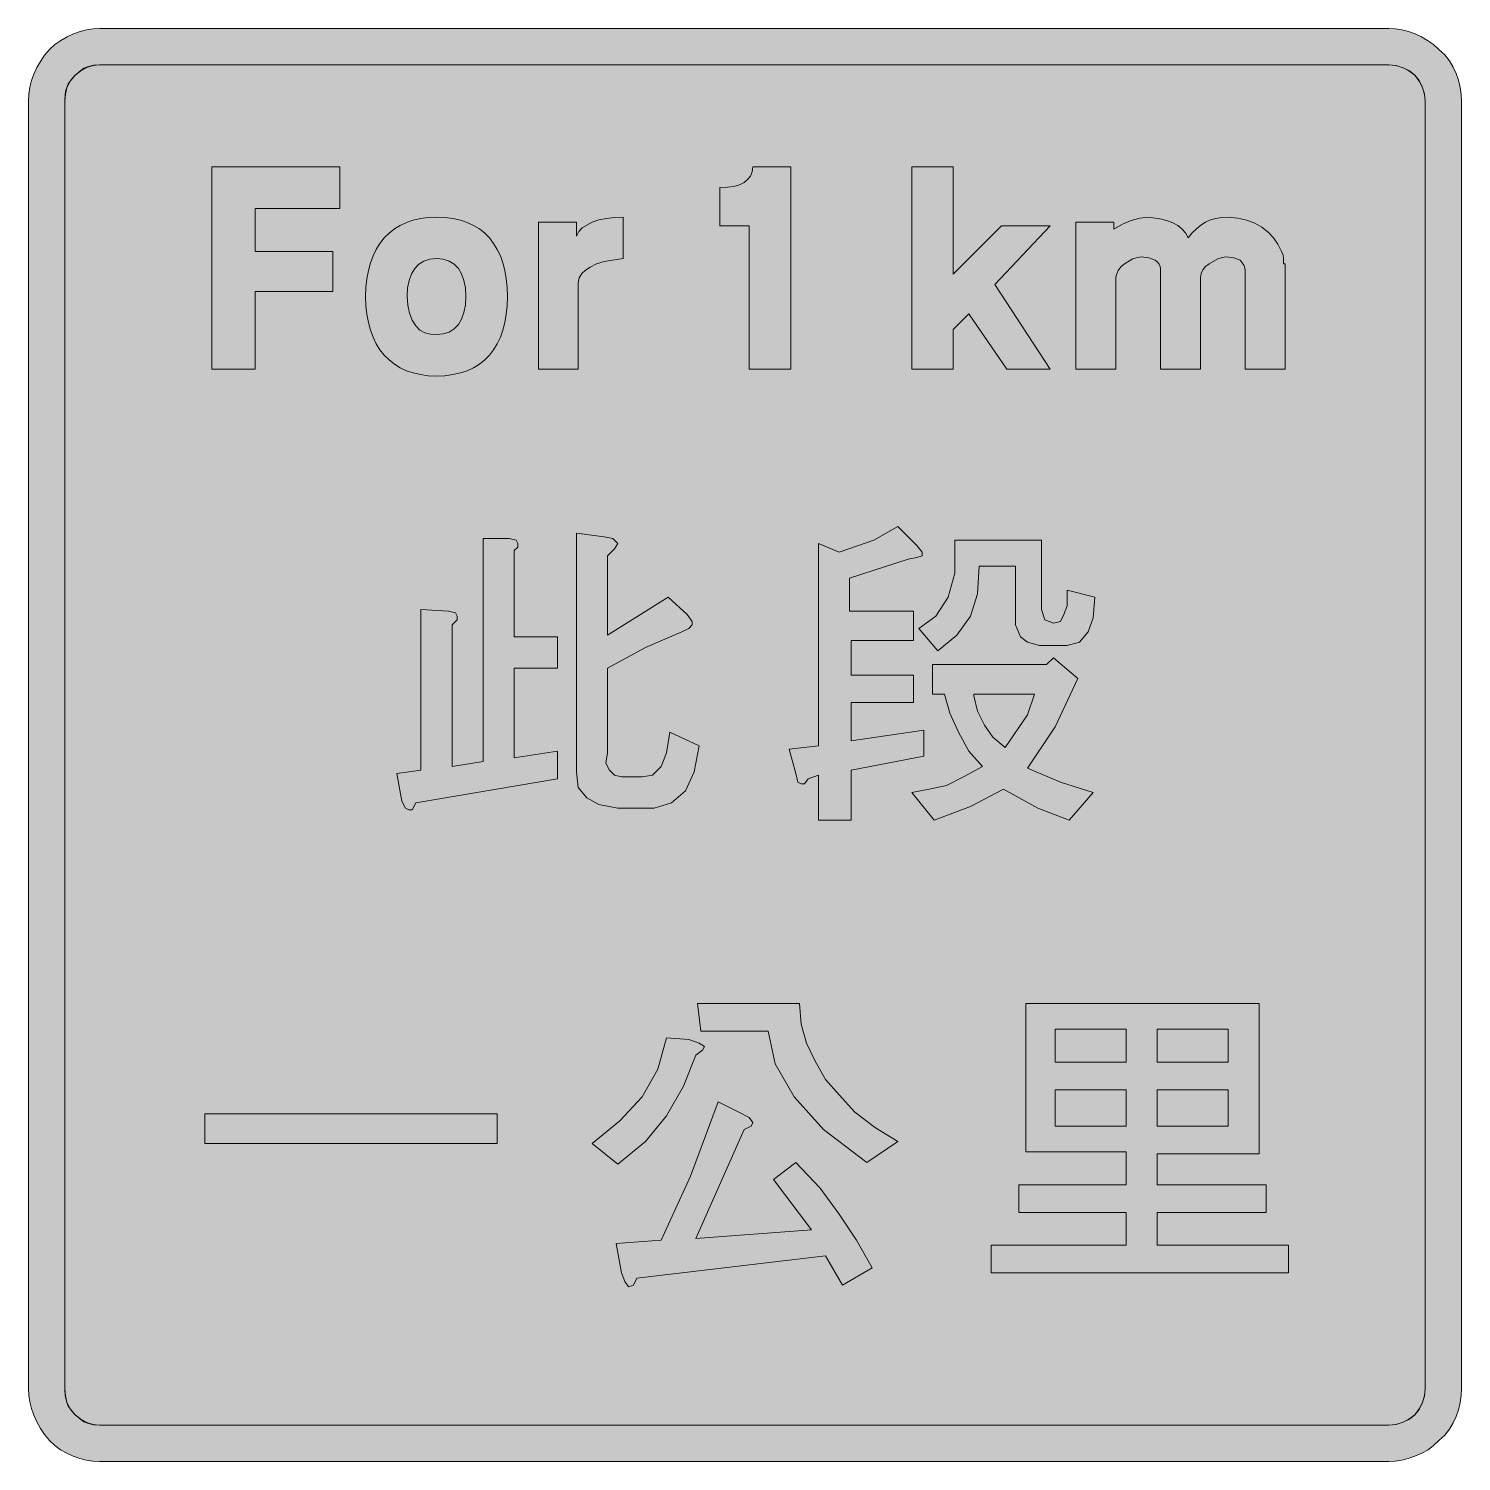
# Model space of a CAD drawing. Header units: metres. Extents: x 160 to 409, y 12 to 261.
import ezdxf

# ---------------------------------------------------------------- set-up
doc = ezdxf.new("R2010")
doc.units = ezdxf.units.M
doc.layers.add('FILL_BLACK_000000', color=7, linetype='Continuous', true_color=0x000000)
doc.layers.add('FILL_WHITE_FFFFFF', color=7, linetype='Continuous', true_color=0xffffff)

msp = doc.modelspace()

# ---------------------------------------------------------------- hatches: boundary and pattern name
at = {"layer": 'FILL_BLACK_000000', "true_color": 0x000000}
h = msp.add_hatch(color=7, dxfattribs=at)
h.dxf.hatch_style = 1
h.paths.add_polyline_path([(408.51, 23.79), (408.35, 22.56), (408.06, 21.33), (407.67, 20.16), (407.16, 19.04), (406.51, 17.95), (405.69, 16.91), (404.67, 15.96), (403.76, 15.12), (402.8, 14.38), (401.72, 13.77), (400.47, 13.26), (399.35, 12.87), (398.22, 12.58), (397.1, 12.42), (395.97, 12.36), (172.17, 12.36), (171.03, 12.42), (169.88, 12.58), (168.73, 12.87), (167.6, 13.26), (166.49, 13.77), (165.42, 14.38), (164.41, 15.12), (163.47, 15.96), (162.63, 17), (161.9, 18.08), (161.28, 19.2), (160.77, 20.35), (160.38, 21.51), (160.1, 22.67), (159.93, 23.82), (159.87, 24.96), (159.87, 248.46), (159.93, 249.68), (160.1, 250.88), (160.38, 252.05), (160.77, 253.18), (161.28, 254.3), (161.9, 255.38), (162.63, 256.43), (163.47, 257.46), (164.42, 258.3), (165.46, 259.03), (166.55, 259.65), (167.67, 260.16), (168.8, 260.55), (169.92, 260.83), (171.05, 261), (172.17, 261.06), (395.97, 261.06), (397.11, 261), (398.26, 260.83), (399.41, 260.55), (400.55, 260.16), (401.65, 259.65), (402.72, 259.03), (403.73, 258.3), (404.67, 257.46), (405.69, 256.51), (406.51, 255.47), (407.16, 254.38), (407.67, 253.26), (408.06, 252.09), (408.35, 250.86), (408.51, 249.63), (408.57, 248.46), (408.57, 24.96), (408.51, 23.79)])
h.paths.add_polyline_path([(401.79, 250.96), (401.23, 252.04), (400.47, 252.96), (399.55, 253.72), (398.47, 254.28), (397.27, 254.64), (395.97, 254.76), (172.17, 254.76), (171.05, 254.65), (169.96, 254.31), (168.92, 253.75), (167.97, 252.96), (167.46, 252.48), (167.06, 251.96), (166.51, 250.82), (166.24, 249.63), (166.17, 248.46), (166.17, 24.96), (166.21, 23.76), (166.47, 22.56), (166.75, 21.94), (167.11, 21.4), (167.97, 20.46), (168.92, 19.67), (169.96, 19.11), (171.05, 18.77), (172.17, 18.66), (395.97, 18.66), (397.14, 18.77), (398.33, 19.11), (399.47, 19.67), (400.47, 20.46), (401.26, 21.46), (401.82, 22.6), (402.16, 23.79), (402.27, 24.96), (402.27, 248.46), (402.15, 249.76), (401.79, 250.96)], flags=16)
h = msp.add_hatch(color=7, dxfattribs=at)
h.dxf.hatch_style = 1
h.paths.add_polyline_path([(199.17, 201.96), (191.67, 201.96), (191.67, 237.06), (213.87, 237.06), (213.87, 229.86), (199.17, 229.86), (199.17, 222.36), (212.67, 222.36), (212.67, 215.46), (199.17, 215.46), (199.17, 201.96)])
h = msp.add_hatch(color=7, dxfattribs=at)
h.dxf.hatch_style = 1
h.paths.add_polyline_path([(292.17, 201.96), (284.97, 201.96), (284.97, 226.86), (279.87, 226.86), (279.87, 233.46), (281.16, 233.52), (282.31, 233.68), (283.29, 233.97), (284.07, 234.36), (284.68, 234.87), (285.16, 235.48), (285.46, 236.22), (285.57, 237.06), (292.17, 237.06), (292.17, 201.96)])
h = msp.add_hatch(color=7, dxfattribs=at)
h.dxf.hatch_style = 1
h.paths.add_polyline_path([(313.17, 237.06), (320.37, 237.06), (320.37, 218.46), (328.77, 226.86), (337.17, 226.86), (327.57, 216.66), (337.17, 201.96), (329.67, 201.96), (323.07, 211.56), (320.37, 208.86), (320.37, 201.96), (313.17, 201.96), (313.17, 237.06)])
h = msp.add_hatch(color=7, dxfattribs=at)
h.dxf.hatch_style = 1
h.paths.add_polyline_path([(242.77, 211.47), (242.53, 210.06), (242.19, 208.73), (241.75, 207.5), (241.21, 206.37), (240.58, 205.33), (239.86, 204.4), (239.04, 203.56), (238.12, 202.83), (237.11, 202.21), (236.01, 201.69), (234.81, 201.29), (233.52, 201), (232.14, 200.82), (230.67, 200.76), (229.25, 200.82), (227.9, 201), (226.64, 201.29), (225.46, 201.69), (224.36, 202.21), (223.35, 202.83), (222.43, 203.56), (221.6, 204.4), (220.85, 205.33), (220.21, 206.37), (219.65, 207.5), (219.2, 208.73), (218.84, 210.06), (218.58, 211.47), (218.42, 212.97), (218.37, 214.56), (218.42, 216.15), (218.58, 217.65), (218.84, 219.06), (219.2, 220.39), (219.65, 221.62), (220.21, 222.75), (220.85, 223.79), (221.6, 224.72), (222.43, 225.56), (223.35, 226.29), (224.36, 226.91), (225.46, 227.43), (226.64, 227.83), (227.9, 228.12), (229.25, 228.3), (230.67, 228.36), (232.14, 228.3), (233.52, 228.12), (234.81, 227.83), (236.01, 227.43), (237.11, 226.91), (238.12, 226.29), (239.04, 225.56), (239.86, 224.72), (240.58, 223.79), (241.21, 222.75), (241.75, 221.62), (242.19, 220.39), (242.53, 219.06), (242.77, 217.65), (242.92, 216.15), (242.97, 214.56), (242.92, 212.97), (242.77, 211.47)])
h.paths.add_polyline_path([(235.44, 217.36), (235.03, 218.49), (234.46, 219.43), (233.73, 220.18), (232.86, 220.72), (231.84, 221.05), (230.67, 221.16), (229.5, 221.05), (228.48, 220.72), (227.61, 220.18), (226.88, 219.43), (226.31, 218.49), (225.9, 217.36), (225.65, 216.05), (225.57, 214.56), (225.68, 213.05), (225.98, 211.67), (226.46, 210.47), (227.07, 209.46), (227.8, 208.72), (228.65, 208.26), (229.6, 208.03), (230.67, 207.96), (231.84, 208.07), (232.86, 208.4), (233.73, 208.94), (234.46, 209.68), (235.03, 210.63), (235.44, 211.76), (235.69, 213.07), (235.77, 214.56), (235.69, 216.05), (235.44, 217.36)], flags=16)
h = msp.add_hatch(color=7, dxfattribs=at)
h.dxf.hatch_style = 1
h.paths.add_polyline_path([(248.37, 227.46), (254.97, 227.46), (254.97, 225.06), (255.35, 225.86), (255.98, 226.48), (257.67, 227.46), (258.85, 227.85), (260.15, 228.13), (261.55, 228.3), (263.07, 228.36), (263.07, 221.16), (259.77, 220.63), (258.43, 220.23), (257.37, 219.66), (256.54, 219.15), (255.87, 218.53), (255.43, 217.8), (255.27, 216.96), (255.27, 201.96), (248.37, 201.96), (248.37, 227.46)])
h = msp.add_hatch(color=7, dxfattribs=at)
h.dxf.hatch_style = 1
h.paths.add_polyline_path([(367.05, 221.36), (366.27, 221.08), (364.77, 220.26), (364.16, 219.76), (363.68, 219.17), (363.38, 218.53), (363.27, 217.86), (363.27, 201.96), (356.37, 201.96), (356.37, 219.06), (356.37, 219.36), (356.3, 219.79), (356.11, 220.19), (355.8, 220.55), (355.4, 220.86), (354.35, 221.3), (353.07, 221.46), (352.35, 221.36), (351.57, 221.08), (350.07, 220.26), (349.46, 219.72), (348.98, 219.06), (348.68, 218.4), (348.57, 217.86), (348.57, 201.96), (341.67, 201.96), (341.67, 227.46), (348.27, 227.46), (348.27, 226.26), (349.77, 227.12), (351.27, 227.76), (352.77, 228.17), (354.27, 228.36), (356.57, 228.01), (357.59, 227.72), (358.51, 227.35), (359.33, 226.87), (360.05, 226.29), (360.66, 225.59), (361.17, 224.76), (361.86, 225.6), (362.59, 226.33), (363.35, 226.95), (364.17, 227.46), (365.04, 227.85), (365.98, 228.13), (366.99, 228.3), (368.07, 228.36), (369.79, 228.16), (371.34, 227.8), (372.73, 227.28), (373.96, 226.6), (375.03, 225.76), (375.96, 224.77), (376.74, 223.64), (377.37, 222.36), (377.63, 221.76), (377.67, 221.16), (377.67, 220.26), (377.97, 220.26), (377.97, 201.96), (371.07, 201.96), (371.07, 219.06), (371.01, 219.51), (370.85, 219.96), (370.17, 220.86), (369.08, 221.27), (367.77, 221.46), (367.05, 221.36)])
h = msp.add_hatch(color=7, dxfattribs=at)
h.dxf.hatch_style = 1
h.paths.add_polyline_path([(300.57, 170.16), (306.57, 172.26), (310.77, 174.66), (314.07, 171.36), (314.97, 170.16), (314.97, 169.56), (314.07, 169.26), (312.57, 168.96), (302.37, 165.66), (302.37, 159.96), (313.47, 159.96), (313.47, 154.86), (302.67, 154.86), (302.67, 148.86), (313.47, 148.86), (313.47, 144.06), (302.67, 144.06), (302.67, 137.46), (315.27, 139.26), (315.27, 134.76), (302.67, 132.36), (302.67, 123.66), (296.97, 123.66), (296.97, 131.46), (295.17, 130.86), (294.57, 129.96), (293.97, 129.96), (293.37, 130.26), (293.07, 131.76), (291.87, 135.96), (296.97, 136.56), (296.97, 171.66), (300.57, 170.16)])
h = msp.add_hatch(color=7, dxfattribs=at)
h.dxf.hatch_style = 1
h.paths.add_polyline_path([(227.97, 132.36), (227.97, 160.26), (232.77, 159.96), (233.97, 159.66), (234.27, 159.06), (234.27, 158.46), (233.37, 157.56), (233.37, 132.96), (238.77, 133.86), (238.77, 172.56), (243.27, 172.56), (244.47, 172.26), (244.77, 171.66), (244.77, 171.06), (244.17, 170.46), (244.17, 155.46), (251.67, 155.46), (251.67, 150.06), (244.17, 150.06), (244.17, 134.46), (251.67, 135.66), (251.67, 130.86), (227.07, 126.66), (226.47, 125.46), (225.87, 125.46), (225.27, 125.76), (224.67, 126.96), (223.77, 131.76), (227.97, 132.36)])
h = msp.add_hatch(color=7, dxfattribs=at)
h.dxf.hatch_style = 1
h.paths.add_polyline_path([(259.77, 172.86), (261.27, 172.56), (262.17, 171.66), (261.57, 170.76), (260.37, 169.56), (260.37, 155.76), (270.87, 162.36), (274.17, 159.36), (275.07, 158.16), (275.07, 157.56), (274.47, 156.96), (273.27, 156.36), (266.97, 153.66), (260.37, 150.06), (260.37, 135.36), (260.07, 133.56), (260.67, 132.36), (261.57, 131.46), (262.77, 131.16), (266.37, 131.16), (268.17, 131.46), (269.67, 132.96), (270.57, 135.36), (271.17, 138.96), (276.27, 136.56), (275.37, 132.06), (273.87, 128.76), (271.47, 126.66), (268.47, 125.76), (262.17, 125.76), (258.87, 126.36), (256.77, 127.56), (255.27, 129.36), (254.97, 132.06), (254.97, 173.46), (259.77, 172.86)])
h = msp.add_hatch(color=7, dxfattribs=at)
h.dxf.hatch_style = 1
h.paths.add_polyline_path([(335.67, 172.26), (335.67, 160.26), (336.27, 158.46), (337.77, 157.86), (338.97, 158.16), (339.57, 159.36), (340.17, 160.86), (340.17, 163.56), (344.97, 162.36), (344.67, 158.76), (343.77, 156.36), (342.27, 154.56), (340.17, 153.96), (335.37, 153.96), (333.27, 154.56), (332.07, 155.46), (331.17, 157.56), (331.17, 160.26), (331.17, 167.76), (324.87, 167.76), (324.57, 162.96), (323.37, 159.06), (320.97, 155.76), (317.67, 153.06), (314.37, 156.96), (317.37, 159.06), (319.47, 162.36), (320.67, 166.56), (320.67, 171.96), (320.67, 172.26), (335.67, 172.26)])
h = msp.add_hatch(color=7, dxfattribs=at)
h.dxf.hatch_style = 1
h.paths.add_polyline_path([(337.77, 151.86), (341.97, 148.26), (338.07, 139.86), (333.27, 132.66), (338.97, 130.26), (344.67, 128.46), (340.47, 123.66), (335.07, 125.76), (329.07, 129.06), (323.37, 126.06), (317.07, 123.66), (313.17, 128.46), (316.17, 129.06), (319.17, 129.66), (322.17, 131.16), (325.47, 132.96), (323.07, 135.66), (321.27, 138.96), (319.77, 142.26), (318.87, 145.56), (316.77, 145.56), (316.77, 150.66), (336.57, 150.66), (337.77, 151.86)])
h.paths.add_polyline_path([(325.77, 140.16), (327.27, 138.06), (329.37, 136.26), (333.27, 141.96), (334.47, 145.56), (323.97, 145.56), (323.97, 145.26), (324.57, 142.56), (325.77, 140.16)], flags=16)
h = msp.add_hatch(color=7, dxfattribs=at)
h.dxf.hatch_style = 1
h.paths.add_polyline_path([(293.67, 91.86), (293.97, 88.26), (294.87, 84.96), (296.37, 81.96), (298.17, 78.66), (300.57, 75.96), (303.27, 72.96), (306.87, 70.26), (310.77, 67.86), (305.37, 64.26), (297.87, 69.96), (292.77, 75.66), (289.47, 81.36), (288.27, 87.06), (276.57, 87.06), (275.97, 91.86), (293.67, 91.86)])
h = msp.add_hatch(color=7, dxfattribs=at)
h.dxf.hatch_style = 1
h.paths.add_polyline_path([(374.67, 60.36), (374.67, 55.56), (355.77, 55.56), (355.77, 49.86), (378.57, 49.86), (378.57, 45.06), (326.97, 45.06), (326.97, 49.86), (350.37, 49.86), (350.37, 55.56), (331.77, 55.56), (331.77, 60.36), (350.37, 60.36), (350.37, 66.06), (332.97, 66.06), (332.97, 91.86), (373.47, 91.86), (373.47, 65.76), (355.77, 65.76), (355.77, 60.36), (374.67, 60.36)])
h.paths.add_polyline_path([(368.07, 81.66), (368.07, 87.36), (355.77, 87.36), (355.77, 81.66), (368.07, 81.66)], flags=16)
h.paths.add_polyline_path([(338.07, 81.66), (350.37, 81.66), (350.37, 87.36), (338.07, 87.36), (338.07, 81.66)], flags=16)
h.paths.add_polyline_path([(355.77, 76.86), (355.77, 70.56), (368.07, 70.56), (368.07, 76.86), (355.77, 76.86)], flags=16)
h.paths.add_polyline_path([(350.37, 76.86), (338.07, 76.86), (338.07, 70.56), (350.37, 70.56), (350.37, 76.86)], flags=16)
h = msp.add_hatch(color=7, dxfattribs=at)
h.dxf.hatch_style = 1
h.paths.add_polyline_path([(276.27, 84.96), (277.17, 84.36), (276.87, 83.76), (275.67, 82.86), (273.57, 77.46), (270.57, 72.36), (266.97, 67.86), (262.17, 63.96), (257.67, 67.56), (262.47, 71.46), (266.37, 75.66), (269.07, 80.46), (270.57, 85.86), (274.47, 85.56), (276.27, 84.96)])
h = msp.add_hatch(color=7, dxfattribs=at)
h.dxf.hatch_style = 1
h.paths.add_polyline_path([(284.97, 72.06), (285.57, 71.16), (285.27, 70.56), (284.07, 69.96), (275.67, 51.06), (295.77, 52.56), (289.17, 61.26), (293.07, 64.26), (297.27, 59.76), (300.57, 55.26), (303.57, 50.76), (306.27, 45.96), (301.17, 42.96), (298.17, 48.06), (265.47, 44.16), (264.87, 42.96), (263.97, 42.66), (263.37, 43.56), (262.77, 45.06), (261.87, 50.16), (269.67, 50.76), (274.77, 61.86), (279.57, 74.76), (283.17, 72.96), (284.97, 72.06)])
h = msp.add_hatch(color=7, dxfattribs=at)
h.dxf.hatch_style = 1
h.paths.add_polyline_path([(241.17, 72.66), (241.17, 67.56), (190.47, 67.56), (190.47, 72.66), (241.17, 72.66)])
at = {"layer": 'FILL_WHITE_FFFFFF', "true_color": 0xffffff}
h = msp.add_hatch(color=7, dxfattribs=at)
h.dxf.hatch_style = 1
h.paths.add_polyline_path([(402.15, 23.66), (401.79, 22.46), (401.23, 21.38), (400.47, 20.46), (399.55, 19.7), (398.47, 19.14), (397.27, 18.78), (395.97, 18.66), (172.17, 18.66), (171.12, 18.7), (170.07, 18.96), (169.45, 19.24), (168.91, 19.6), (167.97, 20.46), (167.46, 20.94), (167.06, 21.46), (166.51, 22.6), (166.24, 23.79), (166.17, 24.96), (166.17, 248.46), (166.21, 249.77), (166.3, 250.36), (166.47, 250.86), (166.75, 251.48), (167.11, 252.02), (167.97, 252.96), (168.91, 253.82), (169.45, 254.18), (170.07, 254.46), (171.12, 254.72), (172.17, 254.76), (395.97, 254.76), (397.14, 254.65), (398.33, 254.31), (399.47, 253.75), (400.47, 252.96), (401.26, 251.96), (401.82, 250.82), (402.16, 249.63), (402.27, 248.46), (402.27, 24.96), (402.15, 23.66)])

# ---------------------------------------------------------------- linework, layer by layer
at = {"layer": 'FILL_BLACK_000000', "lineweight": 0, "true_color": 0x000000}
for points in [[(408.51, 23.79), (408.35, 22.56), (408.06, 21.33), (407.67, 20.16), (407.16, 19.04), (406.51, 17.95), (405.69, 16.91), (404.67, 15.96), (403.76, 15.12), (402.8, 14.38), (401.72, 13.77), (400.47, 13.26), (399.35, 12.87), (398.22, 12.58), (397.1, 12.42), (395.97, 12.36), (172.17, 12.36), (171.03, 12.42), (169.88, 12.58), (168.73, 12.87), (167.6, 13.26), (166.49, 13.77), (165.42, 14.38), (164.41, 15.12), (163.47, 15.96), (162.63, 17), (161.9, 18.08), (161.28, 19.2), (160.77, 20.35), (160.38, 21.51), (160.1, 22.67), (159.93, 23.82), (159.87, 24.96), (159.87, 248.46), (159.93, 249.68), (160.1, 250.88), (160.38, 252.05), (160.77, 253.18), (161.28, 254.3), (161.9, 255.38), (162.63, 256.43), (163.47, 257.46), (164.42, 258.3), (165.46, 259.03), (166.55, 259.65), (167.67, 260.16), (168.8, 260.55), (169.92, 260.83), (171.05, 261), (172.17, 261.06), (395.97, 261.06), (397.11, 261), (398.26, 260.83), (399.41, 260.55), (400.55, 260.16), (401.65, 259.65), (402.72, 259.03), (403.73, 258.3), (404.67, 257.46), (405.69, 256.51), (406.51, 255.47), (407.16, 254.38), (407.67, 253.26), (408.06, 252.09), (408.35, 250.86), (408.51, 249.63), (408.57, 248.46), (408.57, 24.96)], [(401.79, 250.96), (401.23, 252.04), (400.47, 252.96), (399.55, 253.72), (398.47, 254.28), (397.27, 254.64), (395.97, 254.76), (172.17, 254.76), (171.05, 254.65), (169.96, 254.31), (168.92, 253.75), (167.97, 252.96), (167.46, 252.48), (167.06, 251.96), (166.51, 250.82), (166.24, 249.63), (166.17, 248.46), (166.17, 24.96), (166.21, 23.76), (166.47, 22.56), (166.75, 21.94), (167.11, 21.4), (167.97, 20.46), (168.92, 19.67), (169.96, 19.11), (171.05, 18.77), (172.17, 18.66), (395.97, 18.66), (397.14, 18.77), (398.33, 19.11), (399.47, 19.67), (400.47, 20.46), (401.26, 21.46), (401.82, 22.6), (402.16, 23.79), (402.27, 24.96), (402.27, 248.46), (402.15, 249.76)], [(199.17, 201.96), (191.67, 201.96), (191.67, 237.06), (213.87, 237.06), (213.87, 229.86), (199.17, 229.86), (199.17, 222.36), (212.67, 222.36), (212.67, 215.46), (199.17, 215.46)], [(292.17, 201.96), (284.97, 201.96), (284.97, 226.86), (279.87, 226.86), (279.87, 233.46), (281.16, 233.52), (282.31, 233.68), (283.29, 233.97), (284.07, 234.36), (284.68, 234.87), (285.16, 235.48), (285.46, 236.22), (285.57, 237.06), (292.17, 237.06)], [(313.17, 237.06), (320.37, 237.06), (320.37, 218.46), (328.77, 226.86), (337.17, 226.86), (327.57, 216.66), (337.17, 201.96), (329.67, 201.96), (323.07, 211.56), (320.37, 208.86), (320.37, 201.96), (313.17, 201.96)], [(242.77, 211.47), (242.53, 210.06), (242.19, 208.73), (241.75, 207.5), (241.21, 206.37), (240.58, 205.33), (239.86, 204.4), (239.04, 203.56), (238.12, 202.83), (237.11, 202.21), (236.01, 201.69), (234.81, 201.29), (233.52, 201), (232.14, 200.82), (230.67, 200.76), (229.25, 200.82), (227.9, 201), (226.64, 201.29), (225.46, 201.69), (224.36, 202.21), (223.35, 202.83), (222.43, 203.56), (221.6, 204.4), (220.85, 205.33), (220.21, 206.37), (219.65, 207.5), (219.2, 208.73), (218.84, 210.06), (218.58, 211.47), (218.42, 212.97), (218.37, 214.56), (218.42, 216.15), (218.58, 217.65), (218.84, 219.06), (219.2, 220.39), (219.65, 221.62), (220.21, 222.75), (220.85, 223.79), (221.6, 224.72), (222.43, 225.56), (223.35, 226.29), (224.36, 226.91), (225.46, 227.43), (226.64, 227.83), (227.9, 228.12), (229.25, 228.3), (230.67, 228.36), (232.14, 228.3), (233.52, 228.12), (234.81, 227.83), (236.01, 227.43), (237.11, 226.91), (238.12, 226.29), (239.04, 225.56), (239.86, 224.72), (240.58, 223.79), (241.21, 222.75), (241.75, 221.62), (242.19, 220.39), (242.53, 219.06), (242.77, 217.65), (242.92, 216.15), (242.97, 214.56), (242.92, 212.97)], [(248.37, 227.46), (254.97, 227.46), (254.97, 225.06), (255.35, 225.86), (255.98, 226.48), (257.67, 227.46), (258.85, 227.85), (260.15, 228.13), (261.55, 228.3), (263.07, 228.36), (263.07, 221.16), (259.77, 220.63), (258.43, 220.23), (257.37, 219.66), (256.54, 219.15), (255.87, 218.53), (255.43, 217.8), (255.27, 216.96), (255.27, 201.96), (248.37, 201.96)], [(367.05, 221.36), (366.27, 221.08), (364.77, 220.26), (364.16, 219.76), (363.68, 219.17), (363.38, 218.53), (363.27, 217.86), (363.27, 201.96), (356.37, 201.96), (356.37, 219.06), (356.37, 219.36), (356.3, 219.79), (356.11, 220.19), (355.8, 220.55), (355.4, 220.86), (354.35, 221.3), (353.07, 221.46), (352.35, 221.36), (351.57, 221.08), (350.07, 220.26), (349.46, 219.72), (348.98, 219.06), (348.68, 218.4), (348.57, 217.86), (348.57, 201.96), (341.67, 201.96), (341.67, 227.46), (348.27, 227.46), (348.27, 226.26), (349.77, 227.12), (351.27, 227.76), (352.77, 228.17), (354.27, 228.36), (356.57, 228.01), (357.59, 227.72), (358.51, 227.35), (359.33, 226.87), (360.05, 226.29), (360.66, 225.59), (361.17, 224.76), (361.86, 225.6), (362.59, 226.33), (363.35, 226.95), (364.17, 227.46), (365.04, 227.85), (365.98, 228.13), (366.99, 228.3), (368.07, 228.36), (369.79, 228.16), (371.34, 227.8), (372.73, 227.28), (373.96, 226.6), (375.03, 225.76), (375.96, 224.77), (376.74, 223.64), (377.37, 222.36), (377.63, 221.76), (377.67, 221.16), (377.67, 220.26), (377.97, 220.26), (377.97, 201.96), (371.07, 201.96), (371.07, 219.06), (371.01, 219.51), (370.85, 219.96), (370.17, 220.86), (369.08, 221.27), (367.77, 221.46)], [(235.44, 217.36), (235.03, 218.49), (234.46, 219.43), (233.73, 220.18), (232.86, 220.72), (231.84, 221.05), (230.67, 221.16), (229.5, 221.05), (228.48, 220.72), (227.61, 220.18), (226.88, 219.43), (226.31, 218.49), (225.9, 217.36), (225.65, 216.05), (225.57, 214.56), (225.68, 213.05), (225.98, 211.67), (226.46, 210.47), (227.07, 209.46), (227.8, 208.72), (228.65, 208.26), (229.6, 208.03), (230.67, 207.96), (231.84, 208.07), (232.86, 208.4), (233.73, 208.94), (234.46, 209.68), (235.03, 210.63), (235.44, 211.76), (235.69, 213.07), (235.77, 214.56), (235.69, 216.05)], [(300.57, 170.16), (306.57, 172.26), (310.77, 174.66), (314.07, 171.36), (314.97, 170.16), (314.97, 169.56), (314.07, 169.26), (312.57, 168.96), (302.37, 165.66), (302.37, 159.96), (313.47, 159.96), (313.47, 154.86), (302.67, 154.86), (302.67, 148.86), (313.47, 148.86), (313.47, 144.06), (302.67, 144.06), (302.67, 137.46), (315.27, 139.26), (315.27, 134.76), (302.67, 132.36), (302.67, 123.66), (296.97, 123.66), (296.97, 131.46), (295.17, 130.86), (294.57, 129.96), (293.97, 129.96), (293.37, 130.26), (293.07, 131.76), (291.87, 135.96), (296.97, 136.56), (296.97, 171.66)], [(227.97, 132.36), (227.97, 160.26), (232.77, 159.96), (233.97, 159.66), (234.27, 159.06), (234.27, 158.46), (233.37, 157.56), (233.37, 132.96), (238.77, 133.86), (238.77, 172.56), (243.27, 172.56), (244.47, 172.26), (244.77, 171.66), (244.77, 171.06), (244.17, 170.46), (244.17, 155.46), (251.67, 155.46), (251.67, 150.06), (244.17, 150.06), (244.17, 134.46), (251.67, 135.66), (251.67, 130.86), (227.07, 126.66), (226.47, 125.46), (225.87, 125.46), (225.27, 125.76), (224.67, 126.96), (223.77, 131.76)], [(259.77, 172.86), (261.27, 172.56), (262.17, 171.66), (261.57, 170.76), (260.37, 169.56), (260.37, 155.76), (270.87, 162.36), (274.17, 159.36), (275.07, 158.16), (275.07, 157.56), (274.47, 156.96), (273.27, 156.36), (266.97, 153.66), (260.37, 150.06), (260.37, 135.36), (260.07, 133.56), (260.67, 132.36), (261.57, 131.46), (262.77, 131.16), (266.37, 131.16), (268.17, 131.46), (269.67, 132.96), (270.57, 135.36), (271.17, 138.96), (276.27, 136.56), (275.37, 132.06), (273.87, 128.76), (271.47, 126.66), (268.47, 125.76), (262.17, 125.76), (258.87, 126.36), (256.77, 127.56), (255.27, 129.36), (254.97, 132.06), (254.97, 173.46)], [(335.67, 172.26), (335.67, 160.26), (336.27, 158.46), (337.77, 157.86), (338.97, 158.16), (339.57, 159.36), (340.17, 160.86), (340.17, 163.56), (344.97, 162.36), (344.67, 158.76), (343.77, 156.36), (342.27, 154.56), (340.17, 153.96), (335.37, 153.96), (333.27, 154.56), (332.07, 155.46), (331.17, 157.56), (331.17, 160.26), (331.17, 167.76), (324.87, 167.76), (324.57, 162.96), (323.37, 159.06), (320.97, 155.76), (317.67, 153.06), (314.37, 156.96), (317.37, 159.06), (319.47, 162.36), (320.67, 166.56), (320.67, 171.96), (320.67, 172.26)], [(337.77, 151.86), (341.97, 148.26), (338.07, 139.86), (333.27, 132.66), (338.97, 130.26), (344.67, 128.46), (340.47, 123.66), (335.07, 125.76), (329.07, 129.06), (323.37, 126.06), (317.07, 123.66), (313.17, 128.46), (316.17, 129.06), (319.17, 129.66), (322.17, 131.16), (325.47, 132.96), (323.07, 135.66), (321.27, 138.96), (319.77, 142.26), (318.87, 145.56), (316.77, 145.56), (316.77, 150.66), (336.57, 150.66)], [(325.77, 140.16), (327.27, 138.06), (329.37, 136.26), (333.27, 141.96), (334.47, 145.56), (323.97, 145.56), (323.97, 145.26), (324.57, 142.56)], [(293.67, 91.86), (293.97, 88.26), (294.87, 84.96), (296.37, 81.96), (298.17, 78.66), (300.57, 75.96), (303.27, 72.96), (306.87, 70.26), (310.77, 67.86), (305.37, 64.26), (297.87, 69.96), (292.77, 75.66), (289.47, 81.36), (288.27, 87.06), (276.57, 87.06), (275.97, 91.86)], [(374.67, 60.36), (374.67, 55.56), (355.77, 55.56), (355.77, 49.86), (378.57, 49.86), (378.57, 45.06), (326.97, 45.06), (326.97, 49.86), (350.37, 49.86), (350.37, 55.56), (331.77, 55.56), (331.77, 60.36), (350.37, 60.36), (350.37, 66.06), (332.97, 66.06), (332.97, 91.86), (373.47, 91.86), (373.47, 65.76), (355.77, 65.76), (355.77, 60.36)], [(338.07, 81.66), (350.37, 81.66), (350.37, 87.36), (338.07, 87.36)], [(368.07, 81.66), (368.07, 87.36), (355.77, 87.36), (355.77, 81.66)], [(276.27, 84.96), (277.17, 84.36), (276.87, 83.76), (275.67, 82.86), (273.57, 77.46), (270.57, 72.36), (266.97, 67.86), (262.17, 63.96), (257.67, 67.56), (262.47, 71.46), (266.37, 75.66), (269.07, 80.46), (270.57, 85.86), (274.47, 85.56)], [(284.97, 72.06), (285.57, 71.16), (285.27, 70.56), (284.07, 69.96), (275.67, 51.06), (295.77, 52.56), (289.17, 61.26), (293.07, 64.26), (297.27, 59.76), (300.57, 55.26), (303.57, 50.76), (306.27, 45.96), (301.17, 42.96), (298.17, 48.06), (265.47, 44.16), (264.87, 42.96), (263.97, 42.66), (263.37, 43.56), (262.77, 45.06), (261.87, 50.16), (269.67, 50.76), (274.77, 61.86), (279.57, 74.76), (283.17, 72.96)], [(350.37, 76.86), (338.07, 76.86), (338.07, 70.56), (350.37, 70.56)], [(355.77, 76.86), (355.77, 70.56), (368.07, 70.56), (368.07, 76.86)], [(241.17, 72.66), (241.17, 67.56), (190.47, 67.56), (190.47, 72.66)]]:
    msp.add_lwpolyline(points, close=True, dxfattribs=at)
at = {"layer": 'FILL_WHITE_FFFFFF', "lineweight": 0, "true_color": 0xffffff}
msp.add_lwpolyline([(402.15, 23.66), (401.79, 22.46), (401.23, 21.38), (400.47, 20.46), (399.55, 19.7), (398.47, 19.14), (397.27, 18.78), (395.97, 18.66), (172.17, 18.66), (171.12, 18.7), (170.07, 18.96), (169.45, 19.24), (168.91, 19.6), (167.97, 20.46), (167.46, 20.94), (167.06, 21.46), (166.51, 22.6), (166.24, 23.79), (166.17, 24.96), (166.17, 248.46), (166.21, 249.77), (166.3, 250.36), (166.47, 250.86), (166.75, 251.48), (167.11, 252.02), (167.97, 252.96), (168.91, 253.82), (169.45, 254.18), (170.07, 254.46), (171.12, 254.72), (172.17, 254.76), (395.97, 254.76), (397.14, 254.65), (398.33, 254.31), (399.47, 253.75), (400.47, 252.96), (401.26, 251.96), (401.82, 250.82), (402.16, 249.63), (402.27, 248.46), (402.27, 24.96)], close=True, dxfattribs=at)

doc.saveas('drawing.dxf')
